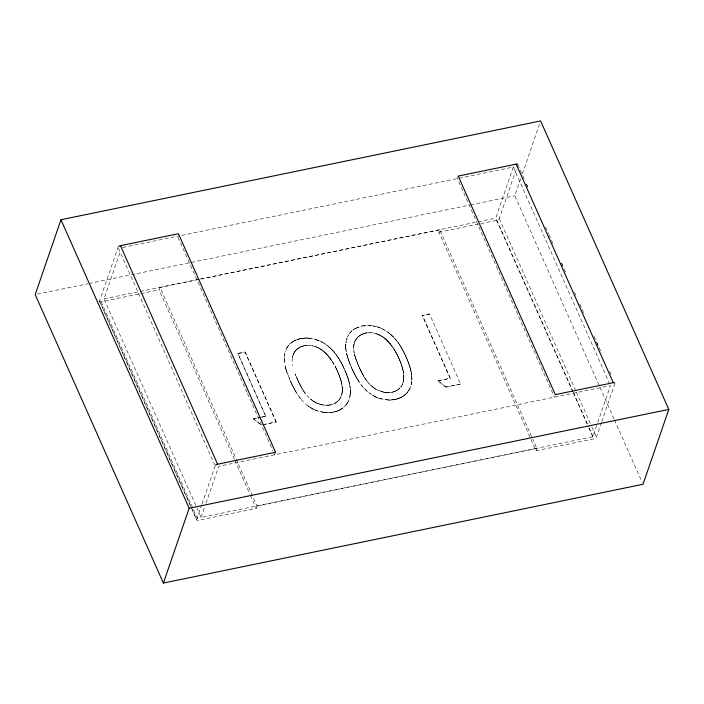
<?xml version="1.0" encoding="UTF-8"?>
<svg xmlns="http://www.w3.org/2000/svg" width="704" height="704" viewBox="0 0 704 704"><rect width="100%" height="100%" fill="white"/><g stroke="black" fill="none" stroke-linecap="round" stroke-linejoin="round"><path stroke-width="0.53" stroke-dasharray="3.52 2.64" d="M284.249 358.45L284.214 359.102M342.285 389.805L342.329 389.022M342.329 389.462L342.258 390.861M345.743 345.787L345.699 346.438M403.779 377.353L403.779 375.461M345.699 345.91L345.752 345.277M342.329 389.893L342.267 390.658M345.708 345.655L345.77 344.766M403.762 377.784L403.806 375.918M403.814 377.45L403.762 377.995M345.717 345.145L345.805 344.256M284.24 357.562L284.31 356.928M342.302 390.738L342.232 391.274M284.249 357.306L284.328 356.673M345.743 344.634L345.822 344.01M342.285 390.94L342.214 391.477M403.779 378.277L403.647 379.421M350.249 393.158L350.266 392.894A40.137 32.014 19 0 0 350.284 389.638L350.31 389.233M403.762 378.479L403.63 379.614M350.214 393.686L350.31 392.77A40.137 32.014 19 0 0 350.328 389.514M350.275 393.298L350.187 393.932M342.258 391.354L342.135 392.278M342.241 391.556L342.03 393.052M411.726 381.137L411.629 381.762A36.291 28.943 19 0 1 411.083 384.894M350.205 394.055L350.134 394.434A36.291 28.943 19 0 1 349.589 397.558M284.346 356.066L284.451 355.458M284.372 355.828L284.478 355.212M403.674 379.482L403.55 380.195M292.336 358.072L292.274 358.38A32.463 25.89 19 0 0 292.635 365.499M353.83 345.409L353.769 345.708A32.463 25.89 19 0 0 354.121 352.827M345.893 342.918L346.007 342.302M342.153 392.348L342.065 392.858M403.647 379.685L403.427 380.961M353.786 345.532L354.112 343.825M345.928 342.672L346.042 342.065M292.345 357.843L293.295 354.376M284.504 354.86L284.75 353.584M403.568 380.257L403.313 381.506M353.866 344.995L354.781 341.704M284.539 354.622L284.803 353.355M342.047 393.122L341.783 394.354M346.069 341.73L346.201 341.141M342.012 393.316L341.898 393.809M346.113 341.502L346.245 340.912M403.436 381.022L402.829 383.258M292.503 356.954L292.697 356.154M341.827 394.231L341.554 395.243M403.322 381.559L403.19 382.052M346.465 339.926L346.623 339.363M341.695 394.768L341.502 395.419M346.526 339.706L346.685 339.152M285.094 352.158L285.287 351.516M346.711 339.064L347.028 338.096M349.193 399.001L348.999 399.555M410.678 386.329L410.494 386.892M346.843 338.633L347.107 337.885M257.074 505.894L256.221 508.394L198.264 520.326A2.182 1.056 -24 0 1 196.689 519.49L99.581 300.942L118.043 247.306M596.702 425.48L592.83 436.735L201.115 517.422L104.007 298.874L120.56 250.8M234.388 459.263L159.104 289.837L159.966 287.346L257.03 506.018L536.826 448.386L532.858 439.234M261.659 417.199L265.76 416.354L237.908 353.47L245.08 351.991L276.162 421.925L264.502 424.442M276.118 422.048L245.08 351.991M196.689 519.49L201.661 505.058M202.022 504.02L215.16 465.863M201.115 517.422L204.644 507.197M206.052 503.105L218.724 466.286L610.438 385.598L597.054 424.459M253.502 418.766L261.334 425.093L253.458 418.889L260.674 417.287M265.76 416.354L237.908 353.47M299.517 338.958L301.699 338.386M291.826 384.287L287.118 372.768M301.585 346.553L304.498 345.638M297.95 380.538L296.032 375.883M275.546 452.267L274.683 454.758L273.346 451.757M327.087 354.825L326.647 354.165L327.034 354.596M338.254 373.146L337.058 370.181M332.983 404.131L330.414 404.994L333.282 404.026M328.821 412.782L333.881 411.99M340.727 397.364L341.088 396.581M351.094 366.467L351.78 368.262L350.566 365.218M362.771 334.004L365.992 332.966M359.286 367.514L359.163 367.039M388.775 342.373L387.825 341.167M601.366 422.717L596.394 437.158A2.182 1.056 -24 0 1 593.965 438.821L536.008 450.754L438.891 232.206L439.754 229.706L532.374 438.363M458.225 176.079L457.362 178.57L554.479 397.126M399.212 359.216L398.552 357.509M388.476 392.709L391.952 392.198L386.355 392.647M406.622 358.283L406.138 356.954L406.965 359.093M437.932 380.89L450.234 378.356L422.347 315.586L429.563 313.984L460.592 384.05L445.817 387.094L437.932 380.89L450.278 378.233L422.391 315.462M395.138 399.37L392.938 399.881M402.371 384.384L402.688 383.627L402.442 384.226M429.563 313.984L422.347 315.586M572.783 391.618L495.713 218.178L513.322 167.042L180.796 235.541M480.753 223.582L496.848 220.264A2.182 1.056 -24 0 0 499.277 218.601L517.387 166.003M445.817 387.094L460.592 384.05M614.002 418.924L514.844 195.765L520.925 178.103M522.359 173.941L540.25 121.977M536.008 450.754L536.87 448.263M601.718 421.687L614.865 383.53M293.005 355.133L293.418 354.068M354.614 342.144L355.115 340.938M285.727 350.266L286.018 349.536M410.212 387.605L409.904 388.344M293.313 354.341L293.621 353.61M348.638 400.479L348.234 401.412M410.133 387.807L409.816 388.546M348.55 400.682L348.137 401.606M293.445 354.033L293.841 353.162M354.939 341.37L356.294 338.958M286.141 349.272L286.37 348.762M347.635 336.609L348.058 335.711M340.921 396.933L340.648 397.522M402.415 384.261L402.142 384.85M286.238 349.078L286.466 348.568M347.723 336.415L347.961 335.905M293.656 353.584L294.087 352.73M355.142 340.921L355.661 339.918M409.675 388.81L409.429 389.33M348.084 401.676L347.732 402.389M409.578 389.013L409.226 389.717M340.692 397.39L340.41 397.962M402.186 384.727L401.474 386.012M340.613 397.549L339.979 398.684M409.376 389.4L409.006 390.104M293.876 353.144L294.518 352.035M347.776 402.266L347.406 402.961M286.722 348.128L286.977 347.644M348.216 335.465L348.471 334.972M347.67 402.459L347.063 403.515M409.165 389.787L408.901 390.289M286.827 347.943L287.091 347.459M348.322 335.28L348.577 334.796M408.945 390.166L408.434 391.028M294.122 352.713L294.703 351.762M408.83 390.35L408.558 390.843M287.047 347.582L287.311 347.107M355.705 339.9L356.902 338.175M287.162 347.406L287.434 346.931M401.518 385.889L400.699 387.077M347.107 403.392L346.817 403.876M339.935 398.693L339.31 399.617M346.984 403.568L346.694 404.061M401.43 386.03L400.902 386.822M294.571 352.018L295.407 350.847M339.838 398.834L339.407 399.485M287.628 346.702L287.918 346.236M294.756 351.754L295.83 350.354M287.751 346.535L288.71 345.25M408.1 391.442L407.669 392.075M356.347 338.95L357.544 337.454M349.369 333.696L350.064 332.746M346.482 404.281L346.174 404.738M407.977 391.609L407.537 392.242M287.998 346.192L288.57 345.409M346.35 404.448L345.91 405.073M349.756 333.194L350.478 332.27M346.086 404.782L345.77 405.24M407.581 392.119L406.842 393.061M339.249 399.617L338.888 400.11M407.44 392.286L407.123 392.744M295.574 350.724L296.05 350.117M357.06 338.052L357.764 337.216M407.026 392.779L406.551 393.378M338.932 399.986L338.457 400.585M345.391 405.601L345.057 406.041M350.434 332.394L351.965 330.801M345.25 405.759L344.766 406.358M406.745 393.096L406.102 393.844M350.574 332.244L352.123 330.66M338.721 400.224L338.228 400.814M296.006 350.24L297.484 348.797M406.446 393.404L405.953 393.994M399.986 387.798L399.256 388.599M296.234 350.011L297.73 348.603M399.766 388.027L398.288 389.426M289.67 344.309L290.162 343.746M289.819 344.159L290.321 343.605M357.958 337.11L358.732 336.327M344.344 406.683L343.825 407.238M405.68 394.161L403.982 395.648M337.806 401.139L337.269 401.702M358.195 336.89L358.978 336.134M405.522 394.302L403.806 395.78M337.559 401.359L336.794 402.098M399.054 388.696L398.042 389.62M290.752 343.314L291.28 342.786M290.91 343.182L291.773 342.399M337.075 401.773L336.547 402.283M358.934 336.257L359.99 335.377M291.394 342.778L292.468 341.906M343.042 407.801L342.487 408.32M342.866 407.933L342.311 408.443M353.056 329.982L353.61 329.481M297.686 348.726L299.869 347.222M359.181 336.063L361.082 334.708M353.223 329.859L353.786 329.358M291.905 342.399L292.644 341.792M297.942 348.542L301.022 346.667M336.336 402.354L335.773 402.838M397.83 389.682L397.267 390.166M342.179 408.443L341.598 408.936M403.674 395.78L403.093 396.264M336.081 402.53L334.963 403.33M397.575 389.866L397.003 390.342M342.003 408.566L341.414 409.05M403.313 396.026L402.538 396.616M292.6 341.915L293.181 341.449M360.219 335.324L361.645 334.409M341.458 408.927L340.859 409.394M402.952 396.255L402.169 396.836M292.776 341.801L293.366 341.343M354.27 329.138L355.423 328.354M335.553 402.882L334.127 403.77M341.273 409.042L340.481 409.614M354.446 329.023L355.608 328.258M402.398 396.598L401.588 397.153M396.774 390.386L395.613 391.098M340.718 409.376L340.102 409.825M402.019 396.818L401.201 397.364M293.691 341.255L294.307 340.824M340.34 409.596L339.31 410.23M396.502 390.535L394.733 391.477M293.885 341.15L294.492 340.718M355.564 328.381L361.759 326.005M339.944 409.807L338.914 410.423M401.438 397.135L400.805 397.566M361.319 334.682L362.516 333.995M355.758 328.275L361.997 325.952M334.734 403.357L333.837 403.902M294.448 340.85L295.275 340.34M401.051 397.338L399.995 397.945M294.642 340.745L295.469 340.252M300.106 347.195L301.321 346.544M339.152 410.203L338.087 410.784M400.646 397.54L399.793 398.033M361.882 334.391L365.658 333.027M295.425 340.375L296.287 339.891M338.747 410.397L337.674 410.96M295.627 340.278L296.498 339.812M395.366 391.107L394.126 391.697M399.837 397.91L398.746 398.455M399.626 397.998L397.417 398.904M337.929 410.749L336.82 411.277M301.277 346.667L304.163 345.69M337.506 410.916L336.151 411.497M297.079 339.698L297.986 339.275M398.57 398.411L397.188 398.974M297.299 339.618L298.646 339.073M394.478 391.468L392.225 392.242M336.635 411.233L335.474 411.708M393.853 391.679L391.908 392.33M298.162 339.328L299.103 338.95M335.966 411.444L334.312 411.998M397.232 398.842L395.331 399.441M397.003 398.913L395.375 399.318M298.83 339.134L299.332 338.897M335.289 411.646L334.074 412.06M299.288 339.02L300.731 338.571M334.118 411.928L333.362 412.218M361.953 326.075L367.101 325.327M122.69 247.509L179.722 235.761M37.347 294.131L87.894 283.721M88.968 283.501L469.674 205.075M470.747 204.855L514.844 195.765M104.007 298.874L495.713 218.178M159.922 287.47L199.734 279.268M200.816 279.048L439.71 229.83M99.581 300.942A2.182 1.056 -24 0 0 101.147 301.778L139.788 293.814M140.862 293.594L159.104 289.837M438.891 232.206L479.679 223.802M237.864 353.593L245.045 352.114M261.703 417.076L265.795 416.231M253.458 418.889L260.63 417.41M262.434 424.75L276.162 421.925M300.696 338.694L302.905 338.202M362.428 325.978L371.29 325.486M394.9 399.423L390.069 400.127M333.406 412.095L326.885 412.79M301.893 338.466L305.606 337.99M365.614 333.15L366.837 332.834M304.119 345.814L305.008 345.55M366.115 333.062L366.793 332.957M304.63 345.734L305.342 345.497M330.458 404.87L328.029 405.31M330.123 404.923L324.491 405.275M392.744 399.793L389.347 400.136M303.107 338.298L306.346 337.973M327.73 405.214L323.4 405.134M328.618 412.667L324.694 412.65M367.303 325.442L376.798 326.586M305.809 338.114L307.569 337.99M389.875 400.004L388.617 400.127M388.168 392.594L384.894 392.462M306.548 338.096L309.056 338.078M389.145 400.013L383.011 399.485L376.904 397.434M388.423 399.995L379.113 398.279M326.682 412.658L323.717 412.535M307.771 338.122L315.304 339.249M309.258 338.228L316.554 339.636M324.491 412.5L318.806 411.462L313.746 409.341M386.03 392.489L384.525 392.401M371.492 325.644L377.045 326.656L382.237 328.821M324.174 405.108L321.57 404.774M323.514 412.377L314.934 409.895M384.569 392.278L381.929 391.811M323.083 404.95L319.308 404.149M384.208 392.216L379.104 390.87L374.81 388.432M321.226 404.554L317.099 403.181M377.001 326.779L381.005 328.249M315.515 339.451L321.728 341.986M381.594 391.582L376.402 389.418M318.982 403.902L318.032 403.559M316.765 339.847L319.766 341.026M377.098 334.11L377.001 334.074A18.638 14.863 19 0 0 366.775 332.895M315.603 346.773L315.506 346.746A18.638 14.863 19 0 0 305.281 345.558M377.23 334.013L379.764 335.218M315.744 346.685L318.63 348.066M378.822 398.314L375.716 396.898M317.803 403.612L316.545 402.926M376.622 397.452L371.765 394.68M379.13 334.919L377.045 333.951A18.638 14.863 19 0 0 366.819 332.772M316.87 403.225L315.084 402.178M381.295 328.24L387.27 331.822M314.653 409.913L313.271 409.094M379.271 334.831L381.198 335.993M320.047 341.018L324.359 343.526M316.325 402.97L314.195 401.658M375.434 396.915L370.612 393.897M382.527 328.821L389.576 333.582M379.896 335.139L382.263 336.644M318.542 348.022L315.55 346.614A18.638 14.863 19 0 0 305.325 345.435M313.465 409.341L311.177 407.915M318.859 348.031L319.44 348.506M312.998 409.103L309.346 406.727M318.947 348.084L321.895 350.073M322.01 341.986L326.946 345.347M314.864 402.204L313.658 401.333M319.572 348.427L322.916 350.838M376.174 389.435L373.762 387.71M381.779 336.186L383.733 337.656M310.904 407.898L308.22 405.918M313.975 401.676L311.934 400.127M382.395 336.574L383.9 337.779M313.447 401.342L310.57 399.045M324.641 343.561L328.082 346.245M371.483 394.654L369.714 393.246A38.65 30.826 19 0 1 362.023 385.757L361.794 385.51M374.59 388.45L371.386 385.801M309.082 406.692L308.176 406.041M370.348 393.862L369.67 393.378M387.552 331.866L390.491 334.347M322.027 350.011L323.347 351.182M373.551 387.71L370.577 385.044A31.02 24.737 19 0 1 367.189 381.26L367.039 381.058M383.856 337.594L384.666 338.378M311.714 400.127L310.402 398.904M384.023 337.718L385.255 338.87M327.219 345.4L329.674 347.6M437.976 380.758L445.861 386.971M323.048 350.786L324.588 352.273M384.798 338.325L385.669 339.231M389.849 333.643L391.389 335.13M328.354 346.315L329.894 347.802M323.47 351.129L324.755 352.422M385.378 338.818L386.082 339.61M390.764 334.418L392.515 336.186M385.792 339.178L386.654 340.138M329.938 347.679L331.681 349.501M371.184 385.774L370.533 385.167A31.02 24.737 19 0 1 367.145 381.392L366.881 380.846M391.653 335.218L393.624 337.286M330.167 347.882L332.57 350.416M386.206 339.557L386.813 340.296M324.72 352.229L325.644 353.294M309.197 397.989L309.082 397.707A31.02 24.737 19 0 1 305.694 393.932L305.07 393.078M325.046 352.528L325.89 353.54M392.779 336.274L393.844 337.515M386.778 340.094L387.297 340.789M386.936 340.252L387.622 341.123M331.945 349.598L333.652 351.604M325.767 353.25L326.603 354.288M387.42 340.745L387.702 341.202M326.014 353.496L326.489 353.998M387.746 341.079L388.098 341.625M332.834 350.522L335.562 353.971M394.539 338.087L396.845 341.026M388.142 341.502L389.259 342.918M327.131 354.702L327.765 355.582M327.184 354.939L327.668 355.476M394.75 338.325L397.69 342.144M388.916 342.364L389.541 343.244M327.809 355.458L328.143 356.022M389.391 342.901L392.999 347.776M327.906 355.573L328.53 356.47M389.682 343.226L390.491 344.379M389.638 343.358L390.025 343.807M328.284 356.013L328.909 356.928M333.916 351.736L336.195 354.816M390.157 343.798L390.676 344.608M328.671 356.462L329.278 357.394M329.041 356.919L329.639 357.852L328.17 355.96M390.632 344.37L391.134 345.189M300.511 398.438L300.098 397.918M300.467 398.561L299.262 396.818M390.817 344.599L391.952 346.28M329.41 357.386L331.945 361.09M361.548 385.378L360.712 384.278M299.86 397.786L299.218 396.942A51.392 40.99 19 0 1 297.581 394.601L296.639 392.92M397.1 341.185L398.728 343.596M329.771 357.852L330.722 359.313M329.736 357.975L330.097 358.459M305.659 394.055L304.418 392.163A40.498 32.305 19 0 1 303.459 390.711M335.817 354.13L337.022 355.96M391.635 345.664L392.295 346.773M330.229 358.459L330.81 359.436M397.936 342.302L398.93 343.895M336.442 354.966L338.254 357.782M366.52 380.538L365.913 379.5A40.498 32.305 19 0 1 364.954 378.048L364.32 377.018M392.075 346.28L392.647 347.266M366.353 380.31L365.869 379.623A40.498 32.305 19 0 1 364.91 378.171L364.003 376.482M304.858 392.973L304.374 392.286A40.498 32.305 19 0 1 303.415 390.834L302.826 389.682M330.933 359.436L331.857 360.958M392.779 347.274L393.439 348.418M337.278 356.136L338.448 358.09M393.131 347.785L394.372 349.87M399.186 344.071L400.55 346.403M393.562 348.427L394.53 350.143M399.388 344.379L401.139 347.389M359.075 381.938L357.72 379.579M332.244 361.346L334.655 365.614M332.332 361.478L334.734 365.754M297.185 393.976L296.437 392.586M338.492 357.966L338.65 358.415M338.694 358.292L340.032 360.712M303.257 390.579L302.676 389.426M357.922 379.914L359.119 381.806A51.392 40.99 19 0 0 360.756 384.155L361.953 385.889A38.65 30.826 19 0 0 369.644 393.404M338.897 358.618L340.234 361.064M394.495 349.879L394.777 350.548M296.393 392.709L295.425 390.896M357.676 379.702L356.919 378.233M296.182 392.374L295.231 390.562M394.662 350.152L395.023 350.962M400.796 346.606L402.134 349.105M364.126 376.886L363.51 375.646M357.474 379.368L356.118 376.825M394.9 350.566L395.34 351.516M302.465 389.277L301.699 387.763M363.792 376.332L362.551 373.93M302.298 388.995L301.057 386.602M395.146 350.97L395.674 352.088M401.377 347.591L402.327 349.457M395.472 351.534L395.912 352.51M356.682 378.022L355.52 375.725M340.278 360.941L340.437 361.416M295.038 390.218L295.187 390.685M363.308 375.496L362.067 373.032M294.994 390.342L294.026 388.397M340.481 361.293L340.639 361.768M395.798 352.106L396.15 352.942M294.791 389.981L293.832 388.027M340.683 361.645L341.607 363.537M301.497 387.605L300.898 386.302M396.035 352.528L396.387 353.373M402.371 349.334L403.102 350.874M340.877 361.997L341.801 363.915M402.565 349.686L403.295 351.243M396.273 352.959L396.625 353.813M355.872 376.587L354.93 374.625M396.51 353.39L396.783 354.112M335.016 366.062L335.597 367.382M335.095 366.203L335.676 367.532M362.349 373.754L361.601 372.117M300.854 386.426L299.772 384.138M355.282 375.487L354.332 373.454M293.63 387.658L293.788 388.15M396.748 353.839L397.012 354.561M300.696 386.118L299.605 383.803M293.594 387.79L292.442 385.334M396.898 354.138L397.17 354.86M361.865 372.847L361.266 371.466M293.401 387.42L292.248 384.947M403.339 351.12L403.489 351.622M341.845 363.792L342.566 365.42M354.684 374.361L353.742 372.275M403.533 351.498L404.246 353.126M397.135 354.587L397.399 355.318M342.038 364.162L343.306 366.942M361.39 371.923L360.932 370.814M403.726 351.868L404.8 354.279M397.285 354.886L397.549 355.617M335.799 367.558L336.204 368.588M361.055 371.263L360.448 369.829M335.87 367.708L336.274 368.738M299.438 383.478L299.561 383.935M354.086 373.19L353.364 371.492M299.402 383.601L298.637 381.814M397.514 355.344L397.698 355.916M360.73 370.612L359.964 368.799M299.235 383.275L298.47 381.462M397.663 355.643L397.918 356.382M342.795 365.666L344.423 369.345M292.063 384.551L292.213 385.07M404.474 353.382L405.178 355.08M397.813 355.942L398.138 356.849M336.318 368.614L336.723 369.679M353.514 372.011L352.968 370.656M292.019 384.674L290.33 380.811M336.398 368.764L336.794 369.838M398.033 356.418L398.358 357.324M360.254 369.626L359.48 367.743M405.029 354.552L405.918 356.673M343.534 367.224L344.784 370.146M353.126 371.202L352.396 369.398M398.262 356.884L398.429 357.482M405.407 355.353L406.102 357.078M352.73 370.366L352.202 368.975M336.987 370.022L337.445 371.246M298.311 381.119L298.426 381.594M398.578 357.79L398.939 358.582M359.762 368.57L359.322 367.391M298.153 380.767L298.267 381.242M351.824 368.139L352.158 369.107M298.109 380.89L297.519 379.359M517.722 164.454L524.242 179.124M526.416 184.017L527.727 186.956M545.503 226.97L548.539 233.798M548.97 234.775L553.74 245.511M561.546 263.076L563.71 267.951M564.15 268.928L566.315 273.803M574.552 292.345L575.854 295.266M579.753 304.049L583.66 312.831M594.062 336.248L596.226 341.123M596.666 342.1L601.436 352.836M609.646 371.334L610.949 374.246M526.214 184.026L527.551 187.026M561.405 263.226L562.742 266.226M596.596 342.426L597.934 345.426M513.322 167.042L609.541 383.592M614.442 419.927L642.136 482.249M499.277 218.601L575.898 391.037M576.347 392.04L591.492 426.131M591.941 427.134L596.394 437.158M496.848 220.264L573.03 391.697M573.478 392.7L588.623 426.782M589.063 427.786L593.965 438.821M573.223 392.621L588.368 426.712M588.817 427.715L592.83 436.735M178.015 237.213L247.069 392.603M247.509 393.606L272.906 450.754M234.837 460.266L249.982 494.358M250.43 495.361L256.221 508.394M118.492 248.31L214.711 464.86M101.147 301.778L198.264 520.326M99.598 301.462L123.842 356.022M124.282 356.998L196.715 520.018M358.855 366.335L358.97 366.81M297.475 379.482L295.9 375.549M358.697 365.992L358.811 366.467M358.662 366.115L358.239 364.936M290.286 380.934L286.986 372.39M358.503 365.763L357.94 364.232M398.983 358.459L399.749 360.483M344.995 370.427L345.972 372.979M344.819 370.022L345.47 371.765M337.489 371.122L338.642 374.079M350.874 366.177L350.064 364.003M406.833 358.565L407.466 360.307M399.52 359.718L400.013 361.117M358.046 364.707L357.658 363.546M407.176 359.374L407.625 360.694M399.925 360.668L400.858 363.238M345.682 372.046L346.438 374.132M338.43 373.34L338.888 374.686M357.755 364.003L357.262 362.551M400.18 361.293L401.174 364.126M350.346 364.918L349.598 362.806M338.809 374.264L339.126 375.302M407.669 360.571L407.774 361.082M346.174 373.234L346.738 374.906M357.482 363.343L356.884 361.557M407.818 360.958L408.232 362.234M349.87 363.73L349.149 361.61M339.055 374.871L339.249 375.602M295.768 375.223L295.856 375.681M407.977 361.337L408.382 362.622M295.645 374.889L295.724 375.346M346.632 374.396L346.887 375.294M357.095 362.349L356.752 361.222M295.513 374.554L295.601 375.012M295.39 374.22L295.469 374.678M339.293 375.478L339.786 377.089M349.404 362.534L349.008 361.231M295.266 373.886L295.346 374.343M408.417 362.498L408.522 363.009M346.931 375.17L347.565 377.177M356.594 361.038L356.18 359.656M339.407 375.786L339.882 377.379M408.566 362.886L409.059 364.505M356.479 360.721L356.074 359.339M347.072 375.549L347.688 377.546M408.707 363.273L409.182 364.874M401.007 363.422L401.28 364.417M348.964 361.354L348.48 359.718M348.832 360.976L348.348 359.339M356.03 359.471L355.652 358.134M355.916 359.154L355.555 357.843M286.854 372.011L286.942 372.513M409.226 364.751L409.306 365.244M401.421 364.584L401.667 365.587M347.732 377.414L347.811 377.916M339.926 377.247L340.076 377.96M401.518 364.874L401.852 366.15M348.304 359.471L347.987 358.23M340.023 377.546L340.358 378.822M286.73 371.633L286.818 372.134M409.35 365.121L409.878 367.057M355.511 357.975L355.274 356.972M347.855 377.784L348.788 381.119M348.181 359.084L347.882 357.878M286.607 371.254L286.686 371.756M409.473 365.49L409.983 367.409M347.978 378.162L348.885 381.471M340.217 378.127L340.613 379.658M355.414 357.685L355.186 356.682M401.799 365.754L402.274 367.55M286.493 370.894L286.563 371.378M401.975 366.309L402.433 368.104M340.49 378.972L340.701 379.94M286.387 370.542L286.458 371.026M347.767 357.518L347.838 358.002M286.343 370.665L285.419 367.074M355.142 356.805L354.939 355.854M347.723 357.65L347.257 355.749M286.238 370.313L285.34 366.74M340.745 379.808L340.947 380.776M347.618 357.289L347.169 355.414M410.027 367.277L410.282 368.456M355.054 356.514L354.869 355.582M340.824 380.09L341.018 381.04M410.124 367.629L410.467 369.16M402.398 367.699L402.582 368.641M354.825 355.705L354.517 354.218M410.423 368.685L410.722 370.154M348.929 381.348L349.149 382.492M402.547 368.245L402.644 368.905M354.754 355.432L354.455 353.971M347.081 355.08L347.125 355.538M341.062 380.917L341.414 382.642M346.993 354.746L347.037 355.203M349.026 381.7L349.228 382.818M341.132 381.181L341.695 383.926A36.23 28.899 19 0 1 342.056 386.153M410.599 369.362L410.881 370.814M346.914 354.411L346.949 354.869M402.688 368.782L402.846 369.706M346.826 354.077L346.87 354.534M402.758 369.046L402.908 369.978M346.746 353.742L346.79 354.2M285.261 366.406L285.296 366.863M349.272 382.694L349.386 383.486M346.667 353.399L346.702 353.866M285.182 366.071L285.217 366.529M410.846 370.357L411.022 371.483M402.952 369.855L403.137 371.008M349.351 383.029L349.527 384.146M346.597 353.065L346.632 353.531M285.102 365.737L285.138 366.194M403.005 370.119L403.19 371.254A36.23 28.899 19 0 1 403.55 373.481L403.577 373.727M341.519 382.791L341.739 383.803A36.23 28.899 19 0 1 342.1 386.021L342.109 386.637M410.995 371.026L411.154 372.126M349.501 383.689L349.598 384.481M354.182 353.082L354.174 352.704A32.463 25.89 19 0 1 353.778 345.585M411.136 371.686L411.215 372.442A47.423 37.831 19 0 1 411.743 376.394M349.703 384.666L349.721 385.106A47.423 37.831 19 0 1 350.249 389.066M346.227 351.622L346.06 350.258M346.166 351.305L346.025 349.967M345.937 349.8L345.884 348.797M284.451 362.463L284.39 361.46M345.902 349.51L345.858 348.498M284.407 362.173L284.363 361.17M403.603 373.965L403.594 373.358A36.23 28.899 19 0 0 403.234 371.131M342.126 386.267L342.135 386.874M342.179 386.751L342.179 387.332M342.197 386.98L342.214 387.798M345.814 348.63L345.796 347.662M403.735 374.774L403.726 375.355M342.241 387.438L342.232 388.027M345.787 348.33L345.778 347.398M284.302 361.002L284.302 360.334M403.753 375.003L403.753 375.813M411.761 376.693L411.778 376.27A47.423 37.831 19 0 0 411.259 372.319M350.266 389.356L350.284 388.942A47.423 37.831 19 0 0 349.765 384.982M284.275 360.73L284.293 360.061M411.796 376.57L411.77 376.974A40.137 32.014 19 0 1 411.77 380.23M342.285 388.133L342.267 388.714M345.734 347.521L345.761 346.852M342.302 388.362L342.276 388.934M345.726 347.248L345.752 346.579M284.231 359.911L284.258 359.251M284.222 359.647L284.249 358.706M342.32 388.81L342.285 389.365M345.708 346.702L345.743 346.042M350.187 394.31A36.291 28.943 19 0 1 349.633 397.434M308.15 406.067A38.65 30.826 19 0 1 300.494 398.543M411.822 376.842A40.137 32.014 19 0 1 411.814 380.107M411.682 381.638A36.291 28.943 19 0 1 411.127 384.762"/><path stroke-width="1.06" d="M60.966 219.736L35.2 294.571L163.39 583.062L643.034 484.264L668.8 409.429L540.61 120.938L60.966 219.736L189.156 508.235L163.39 583.062M118.527 246.629A2.182 1.056 -24 0 1 120.472 245.652L178.429 233.71L275.546 452.267L217.589 464.209A2.182 1.056 -24 0 0 215.644 465.186M517.695 164.402A2.182 1.056 -24 0 0 516.182 164.138L458.225 176.079L555.333 394.627L613.29 382.694A2.182 1.056 -24 0 1 614.803 382.958M189.156 508.235L668.8 409.429M516.182 164.138L613.29 382.694M120.472 245.652L217.589 464.209"/></g></svg>
